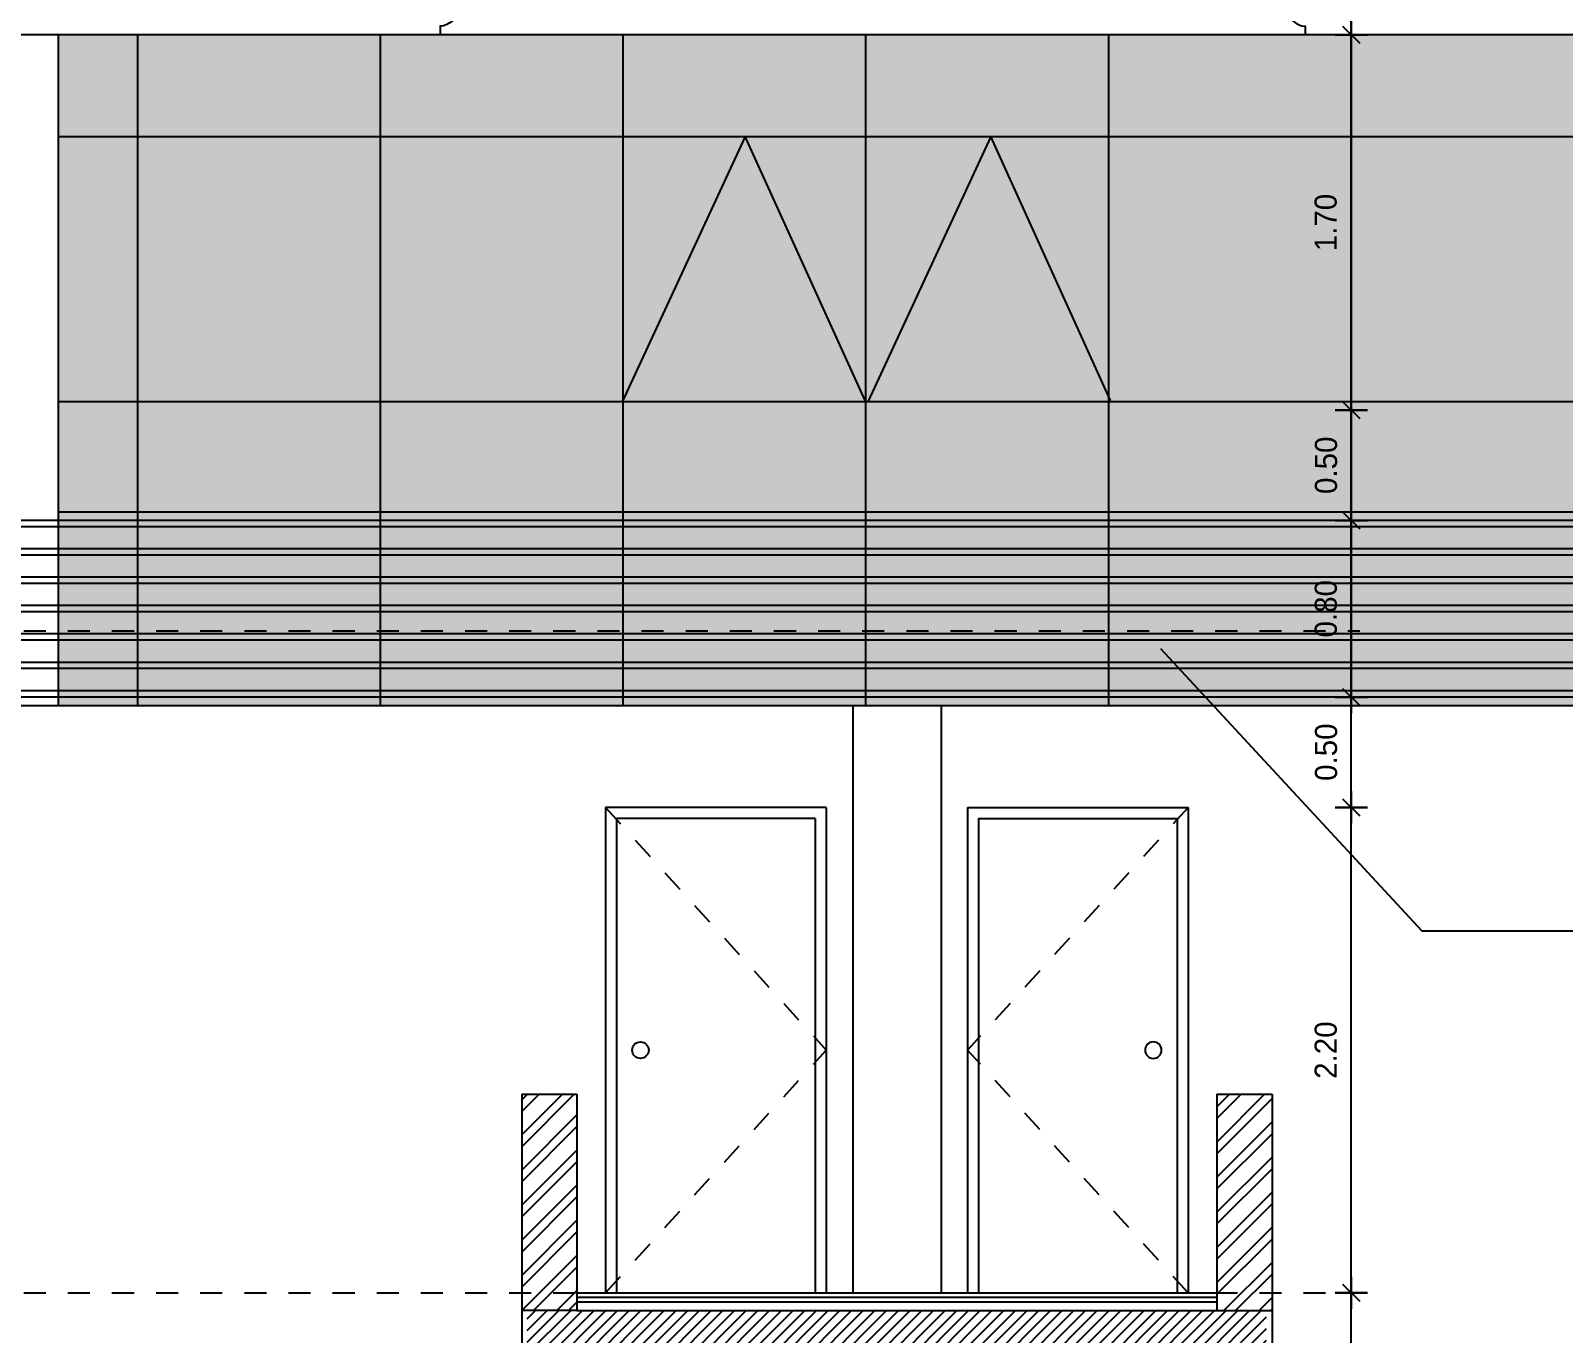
# Model space of a CAD drawing. Extents: x 185 to 567, y -69 to 170.
# Drawn here: x 467 to 473.95, y -48.52 to -42.62 of the extents above; entities that cross this region are included whole.
import ezdxf

# ---------------------------------------------------------------- set-up
doc = ezdxf.new("R2010")
doc.units = 0
doc.header["$LTSCALE"] = 0.25
doc.header["$MEASUREMENT"] = 0
doc.header["$PDMODE"] = 35
doc.header["$PDSIZE"] = -1
for name, pattern in [('B4-PLANS$0$HIDDEN', [9.525, 6.35, -3.175]), ('DOT2', [0.125, 0, -0.125]), ('HIDDEN', [9.525, 6.35, -3.175]), ('LEVELS 2$0$DOT2', [0.125, 0, -0.125])]:
    doc.linetypes.add(name, pattern=pattern)
doc.layers.get('0').update_dxf_attribs({"linetype": 'CONTINUOUS'})
doc.layers.get('Defpoints').update_dxf_attribs({"linetype": 'CONTINUOUS'})
for name, color, linetype in [('A-DR', 3, 'CONTINUOUS'), ('A-DTNM', 112, 'CONTINUOUS'), ('A-ELV', 2, 'CONTINUOUS'), ('A-ELV 5', 51, 'CONTINUOUS'), ('A-ELV 6', 71, 'CONTINUOUS'), ('A-groves', 8, 'CONTINUOUS'), ('A-HAT', 1, 'CONTINUOUS'), ('A-HDN', 2, 'B4-PLANS$0$HIDDEN'), ('A-IDM', 221, 'CONTINUOUS'), ('A-SEC', 11, 'CONTINUOUS'), ('A-SECHAT', 8, 'CONTINUOUS'), ('A-SECLAS', 94, 'CONTINUOUS'), ('A-WIN', 3, 'CONTINUOUS'), ('A-WIN HAT', 125, 'CONTINUOUS'), ('A-WL', 7, 'CONTINUOUS'), ('A-WLSEC', 7, 'CONTINUOUS'), ('ELEV', 140, 'CONTINUOUS'), ('LEVELS 2$0$A-HATCH', 112, 'CONTINUOUS')]:
    doc.layers.add(name, color=color, linetype=linetype)
doc.styles.add('BERNIE', font='arial.ttf')
doc.styles.add('XARAB', font='xarab.shx')
doc.dimstyles.new('DIM10R', dxfattribs={"dimscale": 0.2, "dimtxt": 125, "dimasz": 150, "dimexe": 100, "dimexo": 100, "dimgap": 25, "dimtad": 1, "dimdec": 0, "dimzin": 0, "dimdsep": 46, "dimtxsty": 'BERNIE', "dimcen": 500, "dimdle": 50, "dimclrd": 2, "dimclre": 1, "dimclrt": 3, "dimadec": 0, "dimazin": 0, "dimtfac": 1, "dimtdec": 0, "dimtix": 1, "dimtmove": 2, "dimatfit": 3, "dimfxl": 1, "dimtolj": 1, "dimtzin": 0, "dimarcsym": 0})
doc.dimstyles.new('DIM50', dxfattribs={"dimtxt": 0.1, "dimasz": 0.06, "dimexe": 0.1, "dimexo": 0, "dimgap": 0.05, "dimtad": 1, "dimzin": 3, "dimdsep": 46, "dimtxsty": 'XARAB', "dimblk": 'DTICK', "dimcen": 0.09, "dimclrd": 256, "dimclre": 5, "dimclrt": 3, "dimadec": 0, "dimazin": 3, "dimtfac": 1, "dimtix": 1, "dimtmove": 2, "dimatfit": 0, "dimldrblk": 'DTICK', "dimfxl": 0.15, "dimtolj": 1, "dimtzin": 3, "dimlwd": -3, "dimlwe": -3, "dimarcsym": 0})

# ---------------------------------------------------------------- blocks, each defined once
blk = doc.blocks.new('LEVELS 2')
at = {"layer": 'LEVELS 2$0$A-HATCH', "linetype": 'LEVELS 2$0$DOT2', "ltscale": 2}
for p, q in [((189.3891, 16.672, 0), (204.6446, 16.672, 0)), ((189.3891, 13.672, 0), (204.6446, 13.672, 0))]:
    blk.add_line(p, q, dxfattribs=at)
blk = doc.blocks.new('A$C23901226')
at = {"layer": 'A-DR'}
for p, q in [((-1.49, 2.2), (-1.49, 0)), ((-0.49, 2.2), (-1.49, 2.2)), ((-0.49, 2.2), (-0.49, 0)), ((-1.44, 2.15), (-1.44, 0)), ((-0.54, 2.15), (-1.44, 2.15)), ((-0.54, 2.15), (-0.54, 0))]:
    blk.add_line(p, q, dxfattribs=at)
blk.add_circle((-1.332, 1.1), 0.0375, dxfattribs=at)
at = {"layer": 'A-HDN', "linetype": 'HIDDEN', "ltscale": 0.05}
for p in [(-1.49, 2.2), (-1.49, 0)]:
    blk.add_line(p, (-0.49, 1.1), dxfattribs=at)
blk = doc.blocks.new('A$C7860229F')
blk.add_lwpolyline([(0.1263, 0.285), (0.1263, 0.265), (0.1, 0.265), (0.1, 0.225, 0.394493), (0.02, 0.145), (0, 0.145), (0, -0.145), (0.02, -0.145, 0.394493), (0.1, -0.225), (0.1, -0.265)], format="xyb")
blk = doc.blocks.new('DTICK')
for p, q in [((0, 1.21), (0, -1.21)), ((-1.21, 0), (1.21, 0))]:
    blk.add_line(p, q)
at = {"color": 3}
blk.add_line((-0.63, -0.63), (0.63, 0.63), dxfattribs=at)
blk = doc.blocks.new('*D1660')
at = {"layer": 'A-IDM', "color": 5, "linetype": 'DOT2', "lineweight": -3, "transparency": 16777216}
for p, q in [((472.9271, -48.3356), (473.0892, -48.3356)), ((472.9892, -51.2656), (472.8892, -51.2656))]:
    blk.add_line(p, q, dxfattribs=at)
at = {"layer": 'A-IDM', "lineweight": -3, "transparency": 16777216}
blk.add_line((472.9892, -51.2056), (472.9892, -48.3956), dxfattribs=at)
at = {"layer": 'Defpoints', "color": 0, "transparency": 16777216}
for p in [(472.9271, -48.3356), (472.9892, -48.3356), (472.9892, -51.2656)]:
    blk.add_point(p, dxfattribs=at)
at = {"layer": 'A-IDM', "lineweight": -3, "transparency": 16777216, "xscale": 0.06, "yscale": 0.06, "zscale": 0.06}
for p, rotation in [((472.9892, -48.3356), 90), ((472.9892, -51.2656), 270)]:
    blk.add_blockref('DTICK', p, dxfattribs=dict(at, rotation=rotation))
at = {"layer": 'A-IDM', "color": 3, "transparency": 16777216, "insert": (472.8738, -49.8006), "char_height": 0.1, "attachment_point": 5, "rotation": 90, "style": 'XARAB'}
blk.add_mtext('\\A1;2.93', dxfattribs=at)
blk = doc.blocks.new('*D1661')
at = {"layer": 'A-IDM', "color": 5, "linetype": 'DOT2', "lineweight": -3, "transparency": 16777216}
for p, q in [((472.9271, -46.1356), (473.0892, -46.1356)), ((472.9271, -48.3356), (473.0892, -48.3356))]:
    blk.add_line(p, q, dxfattribs=at)
at = {"layer": 'A-IDM', "lineweight": -3, "transparency": 16777216}
blk.add_line((472.9892, -48.2756), (472.9892, -46.1956), dxfattribs=at)
at = {"layer": 'Defpoints', "color": 0, "transparency": 16777216}
for p in [(472.9271, -46.1356), (472.9892, -46.1356), (472.9271, -48.3356)]:
    blk.add_point(p, dxfattribs=at)
at = {"layer": 'A-IDM', "lineweight": -3, "transparency": 16777216, "xscale": 0.06, "yscale": 0.06, "zscale": 0.06}
for p, rotation in [((472.9892, -46.1356), 90), ((472.9892, -48.3356), 270)]:
    blk.add_blockref('DTICK', p, dxfattribs=dict(at, rotation=rotation))
at = {"layer": 'A-IDM', "color": 3, "transparency": 16777216, "insert": (472.8738, -47.2356), "char_height": 0.1, "attachment_point": 5, "rotation": 90, "style": 'XARAB'}
blk.add_mtext('\\A1;2.20', dxfattribs=at)
blk = doc.blocks.new('*D1662')
at = {"layer": 'A-IDM', "color": 5, "linetype": 'DOT2', "lineweight": -3, "transparency": 16777216}
for p, q in [((473.0408, -45.6356), (472.8892, -45.6356)), ((472.9271, -46.1356), (473.0892, -46.1356))]:
    blk.add_line(p, q, dxfattribs=at)
at = {"layer": 'A-IDM', "lineweight": -3, "transparency": 16777216}
blk.add_line((472.9892, -46.0756), (472.9892, -45.6956), dxfattribs=at)
at = {"layer": 'Defpoints', "color": 0, "transparency": 16777216}
for p in [(472.9892, -45.6356), (473.0408, -45.6356, 0), (472.9271, -46.1356)]:
    blk.add_point(p, dxfattribs=at)
at = {"layer": 'A-IDM', "lineweight": -3, "transparency": 16777216, "xscale": 0.06, "yscale": 0.06, "zscale": 0.06}
for p, rotation in [((472.9892, -45.6356), 90), ((472.9892, -46.1356), 270)]:
    blk.add_blockref('DTICK', p, dxfattribs=dict(at, rotation=rotation))
at = {"layer": 'A-IDM', "color": 3, "transparency": 16777216, "insert": (472.8751, -45.8856), "char_height": 0.1, "attachment_point": 5, "rotation": 90, "style": 'XARAB'}
blk.add_mtext('\\A1;0.50', dxfattribs=at)
blk = doc.blocks.new('*D1663')
at = {"layer": 'A-IDM', "color": 5, "linetype": 'DOT2', "lineweight": -3, "transparency": 16777216}
for p, q in [((473.0408, -44.8356), (472.8892, -44.8356)), ((473.0408, -45.6356), (472.8892, -45.6356))]:
    blk.add_line(p, q, dxfattribs=at)
at = {"layer": 'A-IDM', "lineweight": -3, "transparency": 16777216}
blk.add_line((472.9892, -45.5756), (472.9892, -44.8956), dxfattribs=at)
at = {"layer": 'Defpoints', "color": 0, "transparency": 16777216}
for p in [(472.9892, -44.8356), (473.0408, -44.8356), (473.0408, -45.6356, 0)]:
    blk.add_point(p, dxfattribs=at)
at = {"layer": 'A-IDM', "lineweight": -3, "transparency": 16777216, "xscale": 0.06, "yscale": 0.06, "zscale": 0.06}
for p, rotation in [((472.9892, -44.8356), 90), ((472.9892, -45.6356), 270)]:
    blk.add_blockref('DTICK', p, dxfattribs=dict(at, rotation=rotation))
at = {"layer": 'A-IDM', "color": 3, "transparency": 16777216, "insert": (472.8741, -45.2356), "char_height": 0.1, "attachment_point": 5, "rotation": 90, "style": 'XARAB'}
blk.add_mtext('\\A1;0.80', dxfattribs=at)
blk = doc.blocks.new('*D1664')
at = {"layer": 'A-IDM', "color": 5, "linetype": 'DOT2', "lineweight": -3, "transparency": 16777216}
for p, q in [((473.0408, -44.3356), (472.8892, -44.3356)), ((473.0408, -44.8356), (472.8892, -44.8356))]:
    blk.add_line(p, q, dxfattribs=at)
at = {"layer": 'A-IDM', "lineweight": -3, "transparency": 16777216}
blk.add_line((472.9892, -44.7756), (472.9892, -44.3956), dxfattribs=at)
at = {"layer": 'Defpoints', "color": 0, "transparency": 16777216}
for p in [(472.9892, -44.3356), (473.0408, -44.3356), (473.0408, -44.8356)]:
    blk.add_point(p, dxfattribs=at)
at = {"layer": 'A-IDM', "lineweight": -3, "transparency": 16777216, "xscale": 0.06, "yscale": 0.06, "zscale": 0.06}
for p, rotation in [((472.9892, -44.3356), 90), ((472.9892, -44.8356), 270)]:
    blk.add_blockref('DTICK', p, dxfattribs=dict(at, rotation=rotation))
at = {"layer": 'A-IDM', "color": 3, "transparency": 16777216, "insert": (472.8751, -44.5856), "char_height": 0.1, "attachment_point": 5, "rotation": 90, "style": 'XARAB'}
blk.add_mtext('\\A1;0.50', dxfattribs=at)
blk = doc.blocks.new('*D1665')
at = {"layer": 'A-IDM', "color": 5, "linetype": 'DOT2', "lineweight": -3, "transparency": 16777216}
for p, q in [((473.0408, -42.6356), (472.8892, -42.6356)), ((473.0408, -44.3356), (472.8892, -44.3356))]:
    blk.add_line(p, q, dxfattribs=at)
at = {"layer": 'A-IDM', "lineweight": -3, "transparency": 16777216}
blk.add_line((472.9892, -44.2756), (472.9892, -42.6956), dxfattribs=at)
at = {"layer": 'Defpoints', "color": 0, "transparency": 16777216}
for p in [(472.9892, -42.6356), (473.0408, -42.6356, 0), (473.0408, -44.3356)]:
    blk.add_point(p, dxfattribs=at)
at = {"layer": 'A-IDM', "lineweight": -3, "transparency": 16777216, "xscale": 0.06, "yscale": 0.06, "zscale": 0.06}
for p, rotation in [((472.9892, -42.6356), 90), ((472.9892, -44.3356), 270)]:
    blk.add_blockref('DTICK', p, dxfattribs=dict(at, rotation=rotation))
at = {"layer": 'A-IDM', "color": 3, "transparency": 16777216, "insert": (472.8734, -43.4856), "char_height": 0.1, "attachment_point": 5, "rotation": 90, "style": 'XARAB'}
blk.add_mtext('\\A1;1.70', dxfattribs=at)
blk = doc.blocks.new('*D1666')
at = {"layer": 'A-IDM', "color": 5, "linetype": 'DOT2', "lineweight": -3, "transparency": 16777216}
for p, q in [((473.1475, -42.0856), (472.8892, -42.0856)), ((473.0408, -42.6356), (472.8892, -42.6356))]:
    blk.add_line(p, q, dxfattribs=at)
at = {"layer": 'A-IDM', "lineweight": -3, "transparency": 16777216}
blk.add_line((472.9892, -42.5756), (472.9892, -42.1456), dxfattribs=at)
at = {"layer": 'Defpoints', "color": 0, "transparency": 16777216}
for p in [(472.9892, -42.0856), (473.1475, -42.0856, 0), (473.0408, -42.6356, 0)]:
    blk.add_point(p, dxfattribs=at)
at = {"layer": 'A-IDM', "lineweight": -3, "transparency": 16777216, "xscale": 0.06, "yscale": 0.06, "zscale": 0.06}
for p, rotation in [((472.9892, -42.0856), 90), ((472.9892, -42.6356), 270)]:
    blk.add_blockref('DTICK', p, dxfattribs=dict(at, rotation=rotation))
at = {"layer": 'A-IDM', "color": 3, "transparency": 16777216, "insert": (472.8751, -42.3606), "char_height": 0.1, "attachment_point": 5, "rotation": 90, "style": 'XARAB'}
blk.add_mtext('\\A1;0.55', dxfattribs=at)

msp = doc.modelspace()

# ---------------------------------------------------------------- hatches: boundary and pattern name
at = {"layer": 'A-HAT'}
h = msp.add_hatch(dxfattribs=at)
h.set_pattern_fill('ANSI32', color=256, scale=0.3, style=0)
h.set_pattern_definition([(45, (469.22978, -48.41566), (-0.0795495, 0.0795495), []), (45, (469.28281, -48.41566), (-0.0795495, 0.0795495), [])])
h.paths.add_polyline_path([(472.6298, -47.4357), (472.3798, -47.4357), (472.3798, -48.4157), (472.6298, -48.4157)])
h.paths.add_polyline_path([(469.4798, -47.4357), (469.2298, -47.4357), (469.2298, -48.4157), (469.4798, -48.4157)])
at = {"layer": 'A-SECHAT'}
h = msp.add_hatch(dxfattribs=at)
h.set_pattern_fill('ANSI31', color=256, scale=0.3, style=0)
h.set_pattern_definition([(45, (469.25478, -48.665556), (-0.0265165, 0.0265165), [])])
h.paths.add_polyline_path([(472.6048, -48.4157), (472.3548, -48.4157), (469.5048, -48.4157), (469.2548, -48.4157), (469.2548, -48.6957), (472.6048, -48.6957)])
at = {"layer": 'A-WIN HAT'}
h = msp.add_hatch(dxfattribs=at)
h.set_pattern_fill('DOTS', color=256, scale=2, style=0)
h.set_pattern_definition([(0, (465.40978, -76.53598), (0.0625, 0.125), [0, -0.125])])
h.paths.add_polyline_path([(466.8798, -42.6357), (465.4098, -42.6357), (465.4098, -45.6756), (466.8798, -45.6756)])
h.paths.add_polyline_path([(478.5198, -42.6357), (467.1288, -42.6357), (467.1288, -45.6756), (478.5198, -45.6756)])
h.paths.add_polyline_path([(486.5898, -42.6357), (481.8198, -42.6357), (481.8198, -45.6656), (486.5898, -45.6656)])
h.paths.add_polyline_path([(494.8598, -42.6357), (486.9398, -42.6357), (486.9398, -45.6756), (494.8598, -45.6756)])
h.paths.add_polyline_path([(502.7998, -42.6357), (495.2098, -42.6357), (495.2098, -45.6756), (502.7998, -45.6756)])
h.paths.add_polyline_path([(506.6498, -42.6357), (503.0498, -42.6357), (503.0498, -45.6756), (506.6498, -45.6756)])
h.paths.add_polyline_path([(508.6698, -42.6357), (506.8998, -42.6357), (506.8998, -45.6656), (508.6698, -45.6656)])

# ---------------------------------------------------------------- linework, layer by layer
at = {"layer": 'A-ELV'}
for p, q in [((478.8198, -44.8357, -0.0001), (464.0646, -44.8357, -0.0001)), ((478.8198, -44.8642, -0.0001), (464.0646, -44.8642, -0.0001)), ((478.8198, -44.9642, -0.0001), (464.0646, -44.9642, -0.0001)), ((478.8198, -44.9928, -0.0001), (464.0646, -44.9928, -0.0001)), ((478.8198, -45.0928, -0.0001), (464.0646, -45.0928, -0.0001)), ((478.8198, -45.1214, -0.0001), (464.0646, -45.1214, -0.0001)), ((478.8198, -45.2214, -0.0001), (464.0646, -45.2214, -0.0001)), ((478.8198, -45.2499, -0.0001), (464.0646, -45.2499, -0.0001)), ((478.8198, -45.3499, -0.0001), (464.0646, -45.3499, -0.0001)), ((478.8198, -45.3785, -0.0001), (464.0646, -45.3785, -0.0001)), ((478.8198, -45.4785, -0.0001), (464.0646, -45.4785, -0.0001)), ((478.8198, -45.5071, -0.0001), (464.0646, -45.5071, -0.0001)), ((478.8198, -45.6071, -0.0001), (464.0646, -45.6071, -0.0001)), ((478.8198, -45.6357, -0.0001), (464.0646, -45.6357, -0.0001))]:
    msp.add_line(p, q, dxfattribs=at)
at = {"layer": 'A-ELV 5'}
for p, q in [((467.1288, -42.6357, 0), (467.1288, -45.6756, 0)), ((470.7298, -45.6756, 0), (470.7298, -48.3357, 0)), ((471.1298, -45.6756, 0), (471.1298, -48.3357, 0))]:
    msp.add_line(p, q, dxfattribs=at)
at = {"layer": 'A-ELV 6'}
msp.add_line((478.9198, -42.6357, 0), (464.7598, -42.6357, 0), dxfattribs=at)
at = {"layer": 'A-groves'}
for p, q in [((470.2422, -43.0957, -0.0002), (469.6869, -44.2958, -0.0001)), ((470.7855, -44.2922, -0.0002), (470.2422, -43.0957, -0.0002)), ((471.355, -43.0957, -0.0002), (470.7996, -44.2958, -0.0001)), ((471.8982, -44.2922, -0.0002), (471.355, -43.0957, -0.0002))]:
    msp.add_line(p, q, dxfattribs=at)
at = {"layer": 'A-SEC'}
for p, q in [((469.4798, -48.4157, 0), (469.2298, -48.4157, 0)), ((472.3798, -48.4157, 0), (472.6298, -48.4157, 0))]:
    msp.add_line(p, q, dxfattribs=at)
at = {"layer": 'A-SECLAS'}
for p, q in [((469.4798, -48.3357, 0), (472.3798, -48.3357, 0)), ((469.4798, -48.3557, 0), (472.3798, -48.3557, 0)), ((469.4798, -48.3757, 0), (472.3798, -48.3757, 0))]:
    msp.add_line(p, q, dxfattribs=at)
at = {"layer": 'A-WIN'}
for p, q in [((467.4898, -45.6755, 0), (467.4898, -42.6357, 0)), ((468.5898, -45.6755, 0), (468.5898, -42.6357, 0)), ((469.6898, -45.6755, 0), (469.6898, -42.6357, 0)), ((470.7898, -45.6755, 0), (470.7898, -42.6357, 0)), ((471.8898, -45.6755, 0), (471.8898, -42.6357, 0)), ((472.9898, -45.6755, 0), (472.9898, -42.6357, 0)), ((467.1288, -43.0959, 0), (478.5198, -43.0959, 0)), ((467.1288, -44.2959, 0), (478.5198, -44.2959, 0)), ((467.1288, -44.7959, 0), (478.5198, -44.7959, 0))]:
    msp.add_line(p, q, dxfattribs=at)
at = {"layer": 'A-WL'}
for p, q in [((469.2298, -47.4357, 0), (469.2298, -48.6957, 0)), ((469.2298, -47.4357, 0), (469.4798, -47.4357, 0)), ((469.4798, -47.4357, 0), (469.4798, -48.4157, 0)), ((472.3798, -47.4357, 0), (472.6298, -47.4357, 0)), ((472.3798, -47.4357, 0), (472.3798, -48.4157, 0)), ((472.6298, -47.4357, 0), (472.6298, -48.6957, 0)), ((469.4798, -48.4157, 0), (472.3798, -48.4157, 0))]:
    msp.add_line(p, q, dxfattribs=at)
at = {"layer": 'ELEV'}
msp.add_line((478.8198, -45.6754, 0), (464.8598, -45.6756, 0), dxfattribs=at)

# ---------------------------------------------------------------- block references
at = {"color": 6}
msp.add_blockref('A$C23901226', (471.0998, -48.3357, 0), dxfattribs=at)
at = {"color": 6, "xscale": -1}
msp.add_blockref('A$C23901226', (470.7598, -48.3357, 0), dxfattribs=at)
at = {"layer": 'A-ELV 6', "xscale": -1}
msp.add_blockref('A$C7860229F', (468.9598, -42.3707, 0), dxfattribs=at)
at = {"layer": 'A-ELV 6'}
msp.add_blockref('A$C7860229F', (472.6798, -42.3707, 0), dxfattribs=at)
at = {"layer": 'A-WLSEC'}
msp.add_blockref('LEVELS 2', (268.3836, -62.0076, 0), dxfattribs=at)

# ---------------------------------------------------------------- dimensions: what is measured, and where the dimension line sits
at = {"layer": 'A-IDM'}
for base, p1, p2, picture, middle in [((472.9892, -42.0856, 0), (473.0408, -42.6356, 0), (473.1475, -42.0856, 0), '*D1666', (472.8751, -42.3606, 0)), ((472.9892, -42.6356, 0), (473.0408, -44.3356, 0), (473.0408, -42.6356, 0), '*D1665', (472.8734, -43.4856, 0)), ((472.9892, -44.3356, 0), (473.0408, -44.8356, 0), (473.0408, -44.3356, 0), '*D1664', (472.8751, -44.5856, 0)), ((472.9892, -44.8356, 0), (473.0408, -45.6356, 0), (473.0408, -44.8356, 0), '*D1663', (472.8741, -45.2356, 0)), ((472.9892, -45.6356, 0), (472.9271, -46.1356, 0), (473.0408, -45.6356, 0), '*D1662', (472.8751, -45.8856, 0)), ((472.9892, -46.1356, 0), (472.9271, -48.3356, 0), (472.9271, -46.1356, 0), '*D1661', (472.8738, -47.2356, 0)), ((472.9892, -48.3356, 0), (472.9892, -51.2656, 0), (472.9271, -48.3356, 0), '*D1660', (472.8738, -49.8006, 0))]:
    dim = msp.add_linear_dim(base=base, p1=p1, p2=p2, angle=90, dimstyle='DIM50', override={"dimfxl": 0.15}, dxfattribs=at)
    dim.commit()
    dim.dimension.update_dxf_attribs({"geometry": picture, "text_midpoint": middle})

# ---------------------------------------------------------------- leaders
at = {"layer": 'A-DTNM'}
msp.add_leader([(472.1249, -45.4156, 0), (473.3092, -46.695, 0), (475.9213, -46.695, 0)], dimstyle='DIM10R', override={"dimasz": 1, "dimclrd": 256}, dxfattribs=at)

doc.saveas('drawing.dxf')
